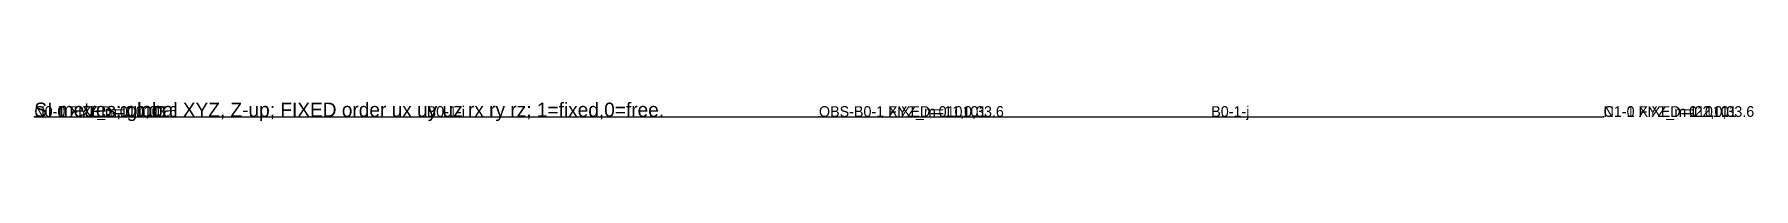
# Model space of a CAD drawing. Header units: metres. Extents: x 0 to 24.1, y -0.1 to 0.2.
import ezdxf

# ---------------------------------------------------------------- set-up
doc = ezdxf.new("R2010")
doc.units = ezdxf.units.M

msp = doc.modelspace()

# ---------------------------------------------------------------- linework, layer by layer
at = {"layer": 'NODE'}
for p in [(0, 0), (0, 0, 33.6), (11, 0, 33.6), (22, 0), (22, 0, 33.6)]:
    msp.add_point(p, dxfattribs=at)
at = {"layer": 'STRUCT'}
for p, q in [((0, 0), (0, 0, 33.6)), ((0, 0, 33.6), (11, 0, 33.6)), ((11, 0, 33.6), (22, 0, 33.6)), ((22, 0), (22, 0, 33.6))]:
    msp.add_line(p, q, dxfattribs=at)

# ---------------------------------------------------------------- texts
at = {"layer": 'DRAWING_NOTE'}
msp.add_text('SI metres; global XYZ, Z-up; FIXED order ux uy uz rx ry rz; 1=fixed,0=free.', height=0.2, dxfattribs=at).set_placement((0, 0, 36.6))
at = {"layer": 'MEMBER_ID'}
for s, p in [('C0-1', (0, 0, 16.8)), ('B0-1-i', (5.5, 0, 33.6)), ('B0-1-j', (16.5, 0, 33.6)), ('C1-1', (22, 0, 16.8))]:
    msp.add_text(s, height=0.15, dxfattribs=at).set_placement(p)
at = {"layer": 'NODE_COORD'}
for s, p in [('N0-0 XYZ_m=0,0,0', (0, 0)), ('N0-1 XYZ_m=0,0,33.6', (0, 0, 33.6)), ('OBS-B0-1 XYZ_m=11,0,33.6', (11, 0, 33.6)), ('N1-0 XYZ_m=22,0,0', (22, 0)), ('N1-1 XYZ_m=22,0,33.6', (22, 0, 33.6))]:
    msp.add_text(s, height=0.15, dxfattribs=at).set_placement(p)
at = {"layer": 'NODE_ID'}
for s, p in [('N0-0', (0, 0)), ('N0-1', (0, 0, 33.6)), ('OBS-B0-1', (11, 0, 33.6)), ('N1-0', (22, 0)), ('N1-1', (22, 0, 33.6))]:
    msp.add_text(s, height=0.15, dxfattribs=at).set_placement(p)
at = {"layer": 'RESTRAINT'}
for s, p in [('N0-0 FIXED=111111', (0, 0)), ('N0-1 FIXED=010101', (0, 0, 33.6)), ('OBS-B0-1 FIXED=010101', (11, 0, 33.6)), ('N1-0 FIXED=111111', (22, 0)), ('N1-1 FIXED=010101', (22, 0, 33.6))]:
    msp.add_text(s, height=0.15, dxfattribs=at).set_placement(p)

doc.saveas('drawing.dxf')
